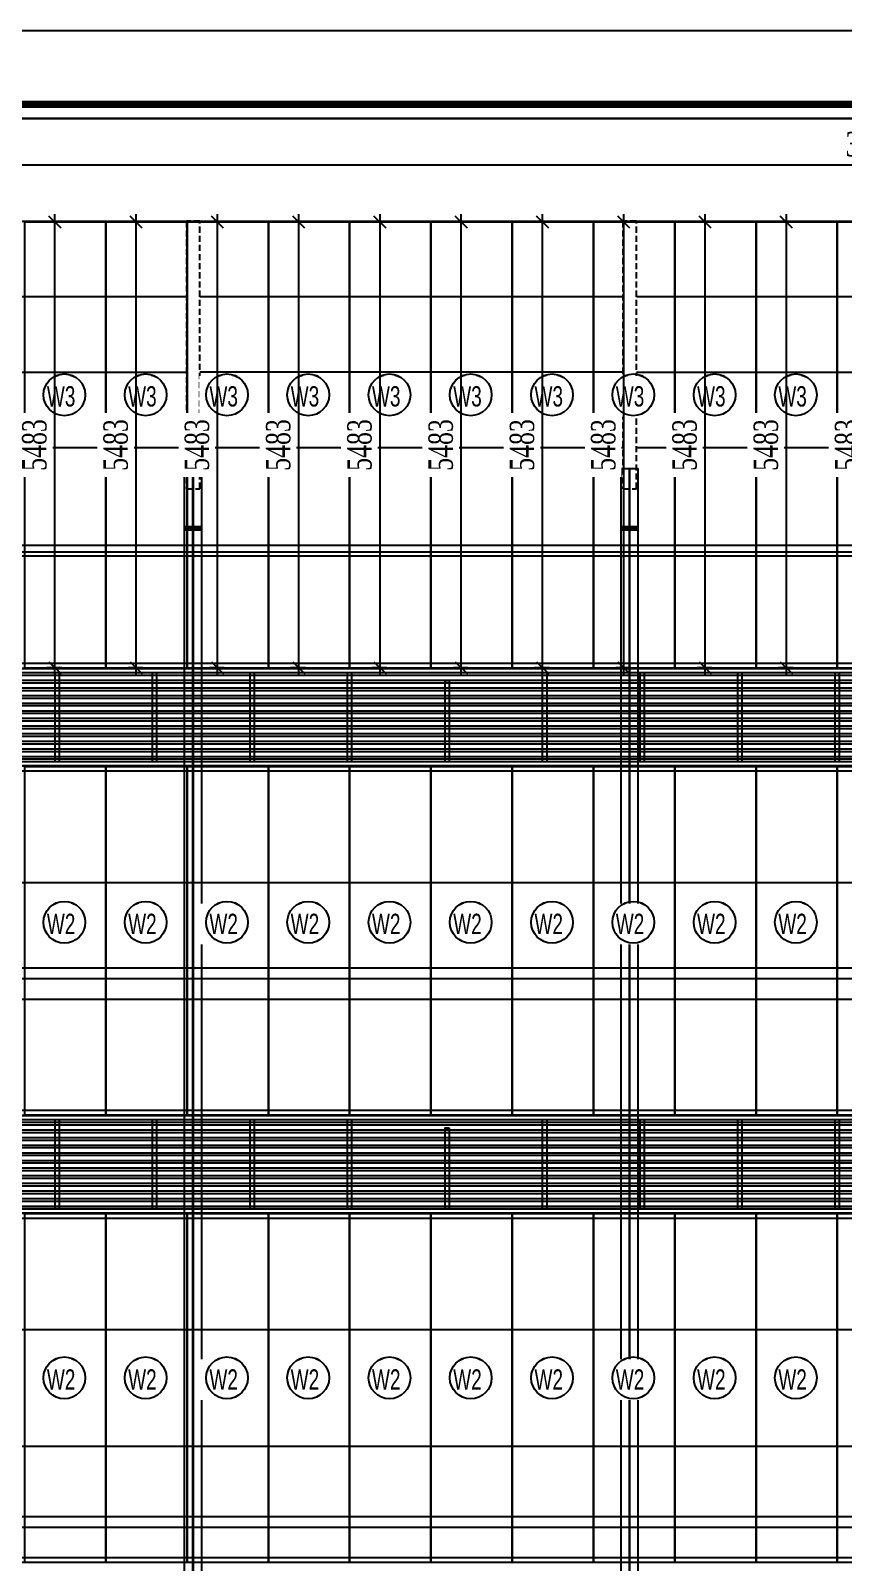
# Model space of a CAD drawing. Header units: inches. Extents: x 315041 to 662841, y -45540 to -35018.
# Drawn here: x 330400.7 to 330500.7, y -38465.1 to -38276.7 of the extents above; entities that cross this region are included whole.
import ezdxf

# ---------------------------------------------------------------- set-up
doc = ezdxf.new("R2010")
doc.units = ezdxf.units.IN
doc.header["$MEASUREMENT"] = 0
doc.linetypes.add('HIDDEN', pattern=[0.375, 0.25, -0.125])
for name, color, linetype in [('2', 2, 'Continuous'), ('4', 4, 'Continuous'), ('5', 5, 'Continuous'), ('7', 7, 'Continuous'), ('8', 8, 'Continuous'), ('BAO KHUNG', 31, 'Continuous')]:
    doc.layers.add(name, color=color, linetype=linetype)
doc.styles.add('ST1', font='times.ttf', dxfattribs={"width": 0.7})
doc.styles.add('ST1H', font='vnshxh.shx', dxfattribs={"width": 0.7})
doc.dimstyles.new('100', dxfattribs={"dimtxt": 3, "dimasz": 1.5, "dimexe": 1, "dimexo": 0, "dimgap": 1, "dimtad": 1, "dimdec": 0, "dimlfac": 100, "dimzin": 0, "dimdsep": 46, "dimtxsty": 'ST1', "dimblk": 'OBLIQUE', "dimcen": 1, "dimdle": 1, "dimclrd": 8, "dimclre": 8, "dimclrt": 3, "dimadec": 0, "dimazin": 0, "dimtfac": 1, "dimtdec": 0, "dimtix": 1, "dimtmove": 1, "dimatfit": 3, "dimfxl": 0, "dimtfill": 1, "dimtolj": 1, "dimtzin": 0, "dimlwd": -1, "dimlwe": -1, "dimarcsym": 1})

# ---------------------------------------------------------------- blocks, each defined once
blk = doc.blocks.new('222')
at = {"true_color": 0xc0a22a}
h = blk.add_hatch(dxfattribs=at)
h.set_pattern_fill('ANSI32', color=42, scale=2.5, angle=135, style=0)
h.set_pattern_definition([(180, (7508.5587, -1372.56325), (-2e-16, -0.9375), []), (180, (7508.2462, -1372.25075), (-2e-16, -0.9375), [])])
h.paths.add_polyline_path([(332093.67, -38714.4), (332461.07, -38714.4), (332461.07, -38725.4), (332093.67, -38725.4)])
at = {"color": 42, "true_color": 0xc0a22a}
for points in [[(332093.17, -38713.9), (332461.57, -38713.9), (332461.57, -38725.9), (332093.17, -38725.9)], [(332093.67, -38714.4), (332461.07, -38714.4), (332461.07, -38725.4), (332093.67, -38725.4)], [(332177.41, -38714.4), (332177.41, -38725.4), (332176.91, -38725.4), (332176.91, -38714.4)], [(332189.41, -38714.4), (332189.41, -38725.4), (332188.91, -38725.4), (332188.91, -38714.4)], [(332201.41, -38714.4), (332201.41, -38725.4), (332200.91, -38725.4), (332200.91, -38714.4)], [(332213.41, -38714.4), (332213.41, -38725.4), (332212.91, -38725.4), (332212.91, -38714.4)], [(332237.41, -38714.4), (332237.41, -38725.4), (332236.91, -38725.4), (332236.91, -38714.4)], [(332249.41, -38714.4), (332249.41, -38725.4), (332248.91, -38725.4), (332248.91, -38714.4)], [(332261.41, -38714.4), (332261.41, -38725.4), (332260.91, -38725.4), (332260.91, -38714.4)], [(332273.41, -38714.4), (332273.41, -38725.4), (332272.91, -38725.4), (332272.91, -38714.4)], [(332225.41, -38715.4), (332225.41, -38725.4), (332224.91, -38725.4), (332224.91, -38715.4)]]:
    blk.add_lwpolyline(points, close=True, dxfattribs=at)
blk = doc.blocks.new('223')
at = {"color": 9}
for points in [[(332093.165, -38738.343), (332461.566, -38738.343), (332461.566, -38999.343), (332093.165, -38999.343)], [(332093.165, -38793.342), (332461.566, -38793.342), (332461.566, -38805.342), (332093.165, -38805.342)]]:
    blk.add_lwpolyline(points, close=True, dxfattribs=at)
at = {"layer": '2', "color": 9}
for p, q in [((332093.165, -38779.009), (332461.466, -38779.009)), ((332093.165, -38819.676), (332461.466, -38819.676)), ((332093.165, -38834.009), (332461.466, -38834.009)), ((332093.165, -38874.676), (332461.466, -38874.676)), ((332093.165, -38889.009), (332461.466, -38889.009))]:
    blk.add_line(p, q, dxfattribs=at)
at = {"layer": '2', "color": 9, "linetype": 'HIDDEN', "ltscale": 3}
for points in [[(332193.09, -38771.24), (332194.74, -38771.24), (332194.74, -38738.343), (332193.09, -38738.343)], [(332246.791, -38771.24), (332248.441, -38771.24), (332248.441, -38738.343), (332246.791, -38738.343)]]:
    blk.add_lwpolyline(points, close=True, dxfattribs=at)
at = {"layer": '2', "color": 9}
for points in [[(332093.165, -38793.342), (332461.466, -38793.342)], [(332461.466, -38805.342), (332093.165, -38805.342)], [(332093.165, -38848.342), (332461.466, -38848.342)], [(332461.466, -38860.342), (332093.165, -38860.342)]]:
    blk.add_lwpolyline(points, dxfattribs=at)
at = {"layer": '4', "color": 9}
for points in [[(332093.165, -38792.692), (332461.466, -38792.692)], [(332461.466, -38793.342), (332093.165, -38793.342)], [(332093.165, -38805.342), (332461.466, -38805.342)], [(332461.466, -38805.992), (332093.165, -38805.992)], [(332093.165, -38847.692), (332461.466, -38847.692)], [(332461.466, -38848.342), (332093.165, -38848.342)], [(332093.165, -38860.342), (332461.466, -38860.342)], [(332461.466, -38860.992), (332093.165, -38860.992)]]:
    blk.add_lwpolyline(points, dxfattribs=at)
blk.add_lwpolyline([(332461.466, -38902.692), (332461.466, -38903.342), (332093.165, -38903.342), (332093.165, -38902.692)], close=True, dxfattribs=at)
at = {"layer": '5', "color": 9}
for p, q in [((332098.141, -38738.343), (332458.141, -38738.343)), ((332147.44, -38747.611), (332193.09, -38747.611)), ((332194.74, -38747.611), (332246.791, -38747.611)), ((332248.441, -38747.611), (332298.791, -38747.611)), ((332147.44, -38756.88), (332193.09, -38756.88)), ((332246.791, -38756.88), (332194.74, -38756.88)), ((332248.441, -38756.88), (332298.791, -38756.88)), ((332147.44, -38766.148), (332193.09, -38766.148)), ((332194.74, -38766.148), (332246.791, -38766.148)), ((332248.441, -38766.148), (332298.791, -38766.148))]:
    blk.add_line(p, q, dxfattribs=at)
at = {"layer": '8', "color": 9}
for p, q in [((332192.855, -39031.453), (332192.855, -38768.74)), ((332192.855, -38768.74), (332194.975, -38768.74)), ((332193.885, -38775.889), (332193.885, -38768.74)), ((332193.945, -38775.889), (332193.945, -38768.74)), ((332194.975, -39031.453), (332194.975, -38768.74)), ((332246.556, -39031.453), (332246.556, -38768.74)), ((332246.556, -38768.74), (332248.676, -38768.74)), ((332247.585, -38775.889), (332247.585, -38768.74)), ((332247.645, -38775.889), (332247.645, -38768.74)), ((332248.676, -39031.453), (332248.676, -38768.74)), ((332192.855, -38775.889), (332194.975, -38775.889)), ((332192.855, -38776.089), (332194.975, -38776.089)), ((332192.855, -38776.289), (332194.975, -38776.289)), ((332193.885, -39031.453), (332193.885, -38776.289)), ((332193.945, -39031.453), (332193.945, -38776.289)), ((332246.556, -38775.889), (332248.676, -38775.889)), ((332246.556, -38776.089), (332248.676, -38776.089)), ((332246.556, -38776.289), (332248.676, -38776.289)), ((332247.585, -39031.453), (332247.585, -38776.289)), ((332247.645, -39031.453), (332247.645, -38776.289))]:
    blk.add_line(p, q, dxfattribs=at)
for points in [[(332146.645, -38779.474), (332403.585, -38779.474), (332403.585, -38778.204), (332146.645, -38778.204)], [(332146.645, -38831.478), (332403.585, -38831.478), (332403.585, -38830.208), (332146.645, -38830.208)], [(332146.645, -38898.978), (332403.585, -38898.978), (332403.585, -38897.708), (332146.645, -38897.708)]]:
    blk.add_lwpolyline(points, close=True, dxfattribs=at)
at = {"color": 9}
for p in [(0, -79.442), (0, -134.442)]:
    blk.add_blockref('222', p, dxfattribs=at)
blk = doc.blocks.new('A$C75D82031')
at = {"layer": '2', "color": 157, "linetype": 'Continuous'}
blk.add_lwpolyline([(0, 420), (594, 420), (594, 0), (0, 0)], close=True, dxfattribs=at)
at = {"layer": '7', "color": 147, "linetype": 'Continuous'}
blk.add_lwpolyline([(12.33, 57.61), (581.67, 57.61), (581.67, 409.19), (12.33, 409.19)], close=True, dxfattribs=at)
at = {"layer": 'BAO KHUNG', "color": 167, "linetype": 'Continuous', "const_width": 0.871}
blk.add_lwpolyline([(10.59, 9.07), (583.41, 9.07), (583.41, 410.93), (10.59, 410.93)], close=True, dxfattribs=at)
blk = doc.blocks.new('_Oblique')
at = {"color": 0, "linetype": 'ByBlock', "lineweight": -2}
blk.add_line((-0.5, -0.5), (0.5, 0.5), dxfattribs=at)
blk = doc.blocks.new('*D994')
at = {"color": 8, "linetype": 'Continuous', "transparency": 16777216}
for p, q in [((330409.99, -38300.28), (330402.73, -38300.28)), ((330403.73, -38356.1), (330403.73, -38299.28)), ((330404.57, -38355.1), (330402.73, -38355.1))]:
    blk.add_line(p, q, dxfattribs=at)
at = {"layer": 'Defpoints', "color": 0, "transparency": 16777216}
for p in [(330403.73, -38300.28), (330409.99, -38300.28), (330404.57, -38355.1)]:
    blk.add_point(p, dxfattribs=at)
at = {"color": 8, "transparency": 16777216, "xscale": 1.5, "yscale": 1.5, "zscale": 1.5}
for p, rotation in [((330403.73, -38300.28), 90), ((330403.73, -38355.1), 270)]:
    blk.add_blockref('_Oblique', p, dxfattribs=dict(at, rotation=rotation))
at = {"color": 5, "transparency": 16777216, "insert": (330401.21, -38327.69), "char_height": 3, "attachment_point": 5, "rotation": 90, "style": 'ST1', "bg_fill": 3, "box_fill_scale": 1.25, "bg_fill_color": 256, "bg_fill_true_color": 13158600, "bg_fill_transparency": 11616400}
blk.add_mtext('\\A1;5483', dxfattribs=at)
blk = doc.blocks.new('*D995')
at = {"color": 8, "linetype": 'Continuous', "transparency": 16777216}
for p, q in [((330419.99, -38300.28), (330412.73, -38300.28)), ((330413.73, -38356.1), (330413.73, -38299.28)), ((330414.57, -38355.1), (330412.73, -38355.1))]:
    blk.add_line(p, q, dxfattribs=at)
at = {"layer": 'Defpoints', "color": 0, "transparency": 16777216}
for p in [(330413.73, -38300.28), (330419.99, -38300.28), (330414.57, -38355.1)]:
    blk.add_point(p, dxfattribs=at)
at = {"color": 8, "transparency": 16777216, "xscale": 1.5, "yscale": 1.5, "zscale": 1.5}
for p, rotation in [((330413.73, -38300.28), 90), ((330413.73, -38355.1), 270)]:
    blk.add_blockref('_Oblique', p, dxfattribs=dict(at, rotation=rotation))
at = {"color": 5, "transparency": 16777216, "insert": (330411.21, -38327.69), "char_height": 3, "attachment_point": 5, "rotation": 90, "style": 'ST1', "bg_fill": 3, "box_fill_scale": 1.25, "bg_fill_color": 256, "bg_fill_true_color": 13158600, "bg_fill_transparency": 11616400}
blk.add_mtext('\\A1;5483', dxfattribs=at)
blk = doc.blocks.new('*D996')
at = {"color": 8, "linetype": 'Continuous', "transparency": 16777216}
for p, q in [((330429.99, -38300.28), (330422.73, -38300.28)), ((330423.73, -38356.1), (330423.73, -38299.28)), ((330424.57, -38355.1), (330422.73, -38355.1))]:
    blk.add_line(p, q, dxfattribs=at)
at = {"layer": 'Defpoints', "color": 0, "transparency": 16777216}
for p in [(330423.73, -38300.28), (330429.99, -38300.28), (330424.57, -38355.1)]:
    blk.add_point(p, dxfattribs=at)
at = {"color": 8, "transparency": 16777216, "xscale": 1.5, "yscale": 1.5, "zscale": 1.5}
for p, rotation in [((330423.73, -38300.28), 90), ((330423.73, -38355.1), 270)]:
    blk.add_blockref('_Oblique', p, dxfattribs=dict(at, rotation=rotation))
at = {"color": 5, "transparency": 16777216, "insert": (330421.21, -38327.69), "char_height": 3, "attachment_point": 5, "rotation": 90, "style": 'ST1', "bg_fill": 3, "box_fill_scale": 1.25, "bg_fill_color": 256, "bg_fill_true_color": 13158600, "bg_fill_transparency": 11616400}
blk.add_mtext('\\A1;5483', dxfattribs=at)
blk = doc.blocks.new('*D997')
at = {"color": 8, "linetype": 'Continuous', "transparency": 16777216}
for p, q in [((330439.99, -38300.28), (330432.73, -38300.28)), ((330433.73, -38356.1), (330433.73, -38299.28)), ((330434.57, -38355.1), (330432.73, -38355.1))]:
    blk.add_line(p, q, dxfattribs=at)
at = {"layer": 'Defpoints', "color": 0, "transparency": 16777216}
for p in [(330433.73, -38300.28), (330439.99, -38300.28), (330434.57, -38355.1)]:
    blk.add_point(p, dxfattribs=at)
at = {"color": 8, "transparency": 16777216, "xscale": 1.5, "yscale": 1.5, "zscale": 1.5}
for p, rotation in [((330433.73, -38300.28), 90), ((330433.73, -38355.1), 270)]:
    blk.add_blockref('_Oblique', p, dxfattribs=dict(at, rotation=rotation))
at = {"color": 5, "transparency": 16777216, "insert": (330431.21, -38327.69), "char_height": 3, "attachment_point": 5, "rotation": 90, "style": 'ST1', "bg_fill": 3, "box_fill_scale": 1.25, "bg_fill_color": 256, "bg_fill_true_color": 13158600, "bg_fill_transparency": 11616400}
blk.add_mtext('\\A1;5483', dxfattribs=at)
blk = doc.blocks.new('*D998')
at = {"color": 8, "linetype": 'Continuous', "transparency": 16777216}
for p, q in [((330449.99, -38300.28), (330442.73, -38300.28)), ((330443.73, -38356.1), (330443.73, -38299.28)), ((330444.57, -38355.1), (330442.73, -38355.1))]:
    blk.add_line(p, q, dxfattribs=at)
at = {"layer": 'Defpoints', "color": 0, "transparency": 16777216}
for p in [(330443.73, -38300.28), (330449.99, -38300.28), (330444.57, -38355.1)]:
    blk.add_point(p, dxfattribs=at)
at = {"color": 8, "transparency": 16777216, "xscale": 1.5, "yscale": 1.5, "zscale": 1.5}
for p, rotation in [((330443.73, -38300.28), 90), ((330443.73, -38355.1), 270)]:
    blk.add_blockref('_Oblique', p, dxfattribs=dict(at, rotation=rotation))
at = {"color": 5, "transparency": 16777216, "insert": (330441.21, -38327.69), "char_height": 3, "attachment_point": 5, "rotation": 90, "style": 'ST1', "bg_fill": 3, "box_fill_scale": 1.25, "bg_fill_color": 256, "bg_fill_true_color": 13158600, "bg_fill_transparency": 11616400}
blk.add_mtext('\\A1;5483', dxfattribs=at)
blk = doc.blocks.new('*D999')
at = {"color": 8, "linetype": 'Continuous', "transparency": 16777216}
for p, q in [((330459.99, -38300.28), (330452.73, -38300.28)), ((330453.73, -38356.1), (330453.73, -38299.28)), ((330454.57, -38355.1), (330452.73, -38355.1))]:
    blk.add_line(p, q, dxfattribs=at)
at = {"layer": 'Defpoints', "color": 0, "transparency": 16777216}
for p in [(330453.73, -38300.28), (330459.99, -38300.28), (330454.57, -38355.1)]:
    blk.add_point(p, dxfattribs=at)
at = {"color": 8, "transparency": 16777216, "xscale": 1.5, "yscale": 1.5, "zscale": 1.5}
for p, rotation in [((330453.73, -38300.28), 90), ((330453.73, -38355.1), 270)]:
    blk.add_blockref('_Oblique', p, dxfattribs=dict(at, rotation=rotation))
at = {"color": 5, "transparency": 16777216, "insert": (330451.21, -38327.69), "char_height": 3, "attachment_point": 5, "rotation": 90, "style": 'ST1', "bg_fill": 3, "box_fill_scale": 1.25, "bg_fill_color": 256, "bg_fill_true_color": 13158600, "bg_fill_transparency": 11616400}
blk.add_mtext('\\A1;5483', dxfattribs=at)
blk = doc.blocks.new('*D1000')
at = {"color": 8, "linetype": 'Continuous', "transparency": 16777216}
for p, q in [((330469.99, -38300.28), (330462.73, -38300.28)), ((330463.73, -38356.1), (330463.73, -38299.28)), ((330464.57, -38355.1), (330462.73, -38355.1))]:
    blk.add_line(p, q, dxfattribs=at)
at = {"layer": 'Defpoints', "color": 0, "transparency": 16777216}
for p in [(330463.73, -38300.28), (330469.99, -38300.28), (330464.57, -38355.1)]:
    blk.add_point(p, dxfattribs=at)
at = {"color": 8, "transparency": 16777216, "xscale": 1.5, "yscale": 1.5, "zscale": 1.5}
for p, rotation in [((330463.73, -38300.28), 90), ((330463.73, -38355.1), 270)]:
    blk.add_blockref('_Oblique', p, dxfattribs=dict(at, rotation=rotation))
at = {"color": 5, "transparency": 16777216, "insert": (330461.21, -38327.69), "char_height": 3, "attachment_point": 5, "rotation": 90, "style": 'ST1', "bg_fill": 3, "box_fill_scale": 1.25, "bg_fill_color": 256, "bg_fill_true_color": 13158600, "bg_fill_transparency": 11616400}
blk.add_mtext('\\A1;5483', dxfattribs=at)
blk = doc.blocks.new('*D1001')
at = {"color": 8, "linetype": 'Continuous', "transparency": 16777216}
for p, q in [((330479.99, -38300.28), (330472.73, -38300.28)), ((330473.73, -38356.1), (330473.73, -38299.28)), ((330474.57, -38355.1), (330472.73, -38355.1))]:
    blk.add_line(p, q, dxfattribs=at)
at = {"layer": 'Defpoints', "color": 0, "transparency": 16777216}
for p in [(330473.73, -38300.28), (330479.99, -38300.28), (330474.57, -38355.1)]:
    blk.add_point(p, dxfattribs=at)
at = {"color": 8, "transparency": 16777216, "xscale": 1.5, "yscale": 1.5, "zscale": 1.5}
for p, rotation in [((330473.73, -38300.28), 90), ((330473.73, -38355.1), 270)]:
    blk.add_blockref('_Oblique', p, dxfattribs=dict(at, rotation=rotation))
at = {"color": 5, "transparency": 16777216, "insert": (330471.21, -38327.69), "char_height": 3, "attachment_point": 5, "rotation": 90, "style": 'ST1', "bg_fill": 3, "box_fill_scale": 1.25, "bg_fill_color": 256, "bg_fill_true_color": 13158600, "bg_fill_transparency": 11616400}
blk.add_mtext('\\A1;5483', dxfattribs=at)
blk = doc.blocks.new('*D1002')
at = {"color": 8, "linetype": 'Continuous', "transparency": 16777216}
for p, q in [((330489.99, -38300.28), (330482.73, -38300.28)), ((330483.73, -38356.1), (330483.73, -38299.28)), ((330484.57, -38355.1), (330482.73, -38355.1))]:
    blk.add_line(p, q, dxfattribs=at)
at = {"layer": 'Defpoints', "color": 0, "transparency": 16777216}
for p in [(330483.73, -38300.28), (330489.99, -38300.28), (330484.57, -38355.1)]:
    blk.add_point(p, dxfattribs=at)
at = {"color": 8, "transparency": 16777216, "xscale": 1.5, "yscale": 1.5, "zscale": 1.5}
for p, rotation in [((330483.73, -38300.28), 90), ((330483.73, -38355.1), 270)]:
    blk.add_blockref('_Oblique', p, dxfattribs=dict(at, rotation=rotation))
at = {"color": 5, "transparency": 16777216, "insert": (330481.21, -38327.69), "char_height": 3, "attachment_point": 5, "rotation": 90, "style": 'ST1', "bg_fill": 3, "box_fill_scale": 1.25, "bg_fill_color": 256, "bg_fill_true_color": 13158600, "bg_fill_transparency": 4390977}
blk.add_mtext('\\A1;5483', dxfattribs=at)
blk = doc.blocks.new('*D1003')
at = {"color": 8, "linetype": 'Continuous', "transparency": 16777216}
for p, q in [((330499.99, -38300.28), (330492.73, -38300.28)), ((330493.73, -38356.1), (330493.73, -38299.28)), ((330494.57, -38355.1), (330492.73, -38355.1))]:
    blk.add_line(p, q, dxfattribs=at)
at = {"layer": 'Defpoints', "color": 0, "transparency": 16777216}
for p in [(330493.73, -38300.28), (330499.99, -38300.28), (330494.57, -38355.1)]:
    blk.add_point(p, dxfattribs=at)
at = {"color": 8, "transparency": 16777216, "xscale": 1.5, "yscale": 1.5, "zscale": 1.5}
for p, rotation in [((330493.73, -38300.28), 90), ((330493.73, -38355.1), 270)]:
    blk.add_blockref('_Oblique', p, dxfattribs=dict(at, rotation=rotation))
at = {"color": 5, "transparency": 16777216, "insert": (330491.21, -38327.69), "char_height": 3, "attachment_point": 5, "rotation": 90, "style": 'ST1', "bg_fill": 3, "box_fill_scale": 1.25, "bg_fill_color": 256, "bg_fill_true_color": 13158600, "bg_fill_transparency": 1019152}
blk.add_mtext('\\A1;5483', dxfattribs=at)
blk = doc.blocks.new('*D1004')
at = {"color": 8, "linetype": 'Continuous', "transparency": 16777216}
for p, q in [((330509.99, -38300.28), (330502.73, -38300.28)), ((330503.73, -38356.1), (330503.73, -38299.28)), ((330504.57, -38355.1), (330502.73, -38355.1))]:
    blk.add_line(p, q, dxfattribs=at)
at = {"layer": 'Defpoints', "color": 0, "transparency": 16777216}
for p in [(330503.73, -38300.28), (330509.99, -38300.28), (330504.57, -38355.1)]:
    blk.add_point(p, dxfattribs=at)
at = {"color": 8, "transparency": 16777216, "xscale": 1.5, "yscale": 1.5, "zscale": 1.5}
for p, rotation in [((330503.73, -38300.28), 90), ((330503.73, -38355.1), 270)]:
    blk.add_blockref('_Oblique', p, dxfattribs=dict(at, rotation=rotation))
at = {"color": 5, "transparency": 16777216, "insert": (330501.21, -38327.69), "char_height": 3, "attachment_point": 5, "rotation": 90, "style": 'ST1', "bg_fill": 3, "box_fill_scale": 1.25, "bg_fill_color": 256, "bg_fill_true_color": 13158600, "bg_fill_transparency": 11616916}
blk.add_mtext('\\A1;5483', dxfattribs=at)
blk = doc.blocks.new('*D1023')
at = {"color": 8, "linetype": 'Continuous', "transparency": 16777216}
for p, q in [((330319.99, -38300.28), (330319.99, -38292.23)), ((330689.99, -38300.28), (330689.99, -38292.23)), ((330318.99, -38293.23), (330690.99, -38293.23))]:
    blk.add_line(p, q, dxfattribs=at)
at = {"layer": 'Defpoints', "color": 0, "transparency": 16777216}
for p in [(330689.99, -38293.23), (330319.99, -38300.28), (330689.99, -38300.28)]:
    blk.add_point(p, dxfattribs=at)
at = {"color": 8, "transparency": 16777216, "xscale": 1.5, "yscale": 1.5, "zscale": 1.5, "rotation": 180}
blk.add_blockref('_Oblique', (330319.99, -38293.23), dxfattribs=at)
at = {"color": 8, "transparency": 16777216, "xscale": 1.5, "yscale": 1.5, "zscale": 1.5}
blk.add_blockref('_Oblique', (330689.99, -38293.23), dxfattribs=at)
at = {"color": 3, "transparency": 16777216, "insert": (330504.99, -38290.7), "char_height": 3, "attachment_point": 5, "style": 'ST1', "bg_fill": 3, "box_fill_scale": 1.25, "bg_fill_color": 256, "bg_fill_true_color": 13158600, "bg_fill_transparency": 12231512}
blk.add_mtext('\\A1;37000', dxfattribs=at)

msp = doc.modelspace()

# ---------------------------------------------------------------- block references
at = {"color": 8}
msp.add_blockref('223', (-1773.174, 438.1673), dxfattribs=at)

# ---------------------------------------------------------------- next in the draw order: linework, layer by layer
msp.add_lwpolyline([(330215.7733, -38287.5287), (330785.1113, -38287.5287), (330785.1113, -38639.1085), (330215.7733, -38639.1085)], close=True, dxfattribs=at)
at = {"color": 5}
for points in [[(330399.9912, -38355.1049), (330409.9912, -38355.1049), (330409.9912, -38300.2758), (330399.9912, -38300.2758)], [(330409.9912, -38355.1049), (330419.9912, -38355.1049), (330419.9912, -38300.2758), (330409.9912, -38300.2758)], [(330419.9912, -38355.1049), (330429.9912, -38355.1049), (330429.9912, -38300.2758), (330419.9912, -38300.2758)], [(330429.9912, -38355.1049), (330439.9912, -38355.1049), (330439.9912, -38300.2758), (330429.9912, -38300.2758)], [(330439.9912, -38355.1049), (330449.9912, -38355.1049), (330449.9912, -38300.2758), (330439.9912, -38300.2758)], [(330449.9912, -38355.1049), (330459.9912, -38355.1049), (330459.9912, -38300.2758), (330449.9912, -38300.2758)], [(330459.9912, -38355.1049), (330469.9912, -38355.1049), (330469.9912, -38300.2758), (330459.9912, -38300.2758)], [(330469.9912, -38355.1049), (330479.9912, -38355.1049), (330479.9912, -38300.2758), (330469.9912, -38300.2758)], [(330479.9912, -38355.1049), (330489.9912, -38355.1049), (330489.9912, -38300.2758), (330479.9912, -38300.2758)], [(330489.9912, -38355.1049), (330499.9912, -38355.1049), (330499.9912, -38300.2758), (330489.9912, -38300.2758)], [(330499.9912, -38355.1049), (330509.9912, -38355.1049), (330509.9912, -38300.2758), (330499.9912, -38300.2758)]]:
    msp.add_lwpolyline(points, close=True, dxfattribs=at)
at = {"color": 4}
for points in [[(330399.9912, -38410.1049), (330409.9912, -38410.1049), (330409.9912, -38367.2749), (330399.9912, -38367.2749)], [(330409.9912, -38410.1049), (330419.9912, -38410.1049), (330419.9912, -38367.2749), (330409.9912, -38367.2749)], [(330419.9912, -38410.1049), (330429.9912, -38410.1049), (330429.9912, -38367.2749), (330419.9912, -38367.2749)], [(330429.9912, -38410.1049), (330439.9912, -38410.1049), (330439.9912, -38367.2749), (330429.9912, -38367.2749)], [(330439.9912, -38410.1049), (330449.9912, -38410.1049), (330449.9912, -38367.2749), (330439.9912, -38367.2749)], [(330449.9912, -38410.1049), (330459.9912, -38410.1049), (330459.9912, -38367.2749), (330449.9912, -38367.2749)], [(330459.9912, -38410.1049), (330469.9912, -38410.1049), (330469.9912, -38367.2749), (330459.9912, -38367.2749)], [(330469.9912, -38410.1049), (330479.9912, -38410.1049), (330479.9912, -38367.2749), (330469.9912, -38367.2749)], [(330479.9912, -38410.1049), (330489.9912, -38410.1049), (330489.9912, -38367.2749), (330479.9912, -38367.2749)], [(330489.9912, -38410.1049), (330499.9912, -38410.1049), (330499.9912, -38367.2749), (330489.9912, -38367.2749)], [(330499.9912, -38410.1049), (330509.9912, -38410.1049), (330509.9912, -38367.2749), (330499.9912, -38367.2749)], [(330399.9912, -38465.1049), (330409.9912, -38465.1049), (330409.9912, -38422.2749), (330399.9912, -38422.2749)], [(330409.9912, -38465.1049), (330419.9912, -38465.1049), (330419.9912, -38422.2749), (330409.9912, -38422.2749)], [(330419.9912, -38465.1049), (330429.9912, -38465.1049), (330429.9912, -38422.2749), (330419.9912, -38422.2749)], [(330429.9912, -38465.1049), (330439.9912, -38465.1049), (330439.9912, -38422.2749), (330429.9912, -38422.2749)], [(330439.9912, -38465.1049), (330449.9912, -38465.1049), (330449.9912, -38422.2749), (330439.9912, -38422.2749)], [(330449.9912, -38465.1049), (330459.9912, -38465.1049), (330459.9912, -38422.2749), (330449.9912, -38422.2749)], [(330459.9912, -38465.1049), (330469.9912, -38465.1049), (330469.9912, -38422.2749), (330459.9912, -38422.2749)], [(330469.9912, -38465.1049), (330479.9912, -38465.1049), (330479.9912, -38422.2749), (330469.9912, -38422.2749)], [(330479.9912, -38465.1049), (330489.9912, -38465.1049), (330489.9912, -38422.2749), (330479.9912, -38422.2749)], [(330489.9912, -38465.1049), (330499.9912, -38465.1049), (330499.9912, -38422.2749), (330489.9912, -38422.2749)], [(330499.9912, -38465.1049), (330509.9912, -38465.1049), (330509.9912, -38422.2749), (330499.9912, -38422.2749)]]:
    msp.add_lwpolyline(points, close=True, dxfattribs=at)

# ---------------------------------------------------------------- next in the draw order: block references
at = {"color": 1}
msp.add_blockref('A$C75D82031', (330203.4423, -38696.7186), dxfattribs=at)

# ---------------------------------------------------------------- next in the draw order: texts
at = {"color": 5, "char_height": 2.5, "attachment_point": 6, "style": 'ST1H', "bg_fill": 2}
for insert in [(330406.2431, -38321.7228), (330416.2431, -38321.7228), (330426.2431, -38321.7228), (330436.2431, -38321.7228), (330446.2431, -38321.7228), (330456.2431, -38321.7228), (330466.2431, -38321.7228), (330476.2431, -38321.7228), (330486.2431, -38321.7228), (330496.2431, -38321.7228)]:
    msp.add_mtext('\\A1;W3', dxfattribs=dict(at, insert=insert))
at = {"color": 4, "char_height": 2.5, "attachment_point": 6, "style": 'ST1H', "bg_fill": 2}
for insert in [(330406.2431, -38386.601), (330416.2431, -38386.601), (330426.2431, -38386.601), (330436.2431, -38386.601), (330446.2431, -38386.601), (330456.2431, -38386.601), (330466.2431, -38386.601), (330476.2431, -38386.601), (330486.2431, -38386.601), (330496.2431, -38386.601), (330406.2431, -38442.6481), (330416.2431, -38442.6481), (330426.2431, -38442.6481), (330436.2431, -38442.6481), (330446.2431, -38442.6481), (330456.2431, -38442.6481), (330466.2431, -38442.6481), (330476.2431, -38442.6481), (330486.2431, -38442.6481), (330496.2431, -38442.6481)]:
    msp.add_mtext('\\A1;W2', dxfattribs=dict(at, insert=insert))

# ---------------------------------------------------------------- next in the draw order: linework, layer by layer
at = {"color": 5}
for centre in [(330404.8895, -38321.5188), (330414.8895, -38321.5188), (330424.8895, -38321.5188), (330434.8895, -38321.5188), (330444.8895, -38321.5188), (330454.8895, -38321.5188), (330464.8895, -38321.5188), (330474.8895, -38321.5188), (330484.8895, -38321.5188), (330494.8895, -38321.5188)]:
    msp.add_circle(centre, 2.571, dxfattribs=at)
at = {"color": 4}
for centre in [(330404.8895, -38386.3969), (330414.8895, -38386.3969), (330424.8895, -38386.3969), (330434.8895, -38386.3969), (330444.8895, -38386.3969), (330454.8895, -38386.3969), (330464.8895, -38386.3969), (330474.8895, -38386.3969), (330484.8895, -38386.3969), (330494.8895, -38386.3969), (330404.8895, -38442.444), (330414.8895, -38442.444), (330424.8895, -38442.444), (330434.8895, -38442.444), (330444.8895, -38442.444), (330454.8895, -38442.444), (330464.8895, -38442.444), (330474.8895, -38442.444), (330484.8895, -38442.444), (330494.8895, -38442.444)]:
    msp.add_circle(centre, 2.571, dxfattribs=at)

# ---------------------------------------------------------------- next in the draw order: dimensions: what is measured, and where the dimension line sits
at = {"color": 6}
dim = msp.add_linear_dim(base=(330403.7313, -38300.2758), p1=(330404.5708, -38355.1049), p2=(330409.9912, -38300.2758), angle=90, dimstyle='100', override={"dimclrt": 5}, dxfattribs=at)
dim.commit()
dim.dimension.update_dxf_attribs({"geometry": '*D994', "text_midpoint": (330401.2053, -38327.6904)})

# ---------------------------------------------------------------- next in the draw order: dimensions: what is measured, and where the dimension line sits
dim = msp.add_linear_dim(base=(330413.7313, -38300.2758), p1=(330414.5708, -38355.1049), p2=(330419.9912, -38300.2758), angle=90, dimstyle='100', override={"dimclrt": 5}, dxfattribs=at)
dim.commit()
dim.dimension.update_dxf_attribs({"geometry": '*D995', "text_midpoint": (330411.2053, -38327.6904)})

# ---------------------------------------------------------------- next in the draw order: dimensions: what is measured, and where the dimension line sits
dim = msp.add_linear_dim(base=(330423.7313, -38300.2758), p1=(330424.5708, -38355.1049), p2=(330429.9912, -38300.2758), angle=90, dimstyle='100', override={"dimclrt": 5}, dxfattribs=at)
dim.commit()
dim.dimension.update_dxf_attribs({"geometry": '*D996', "text_midpoint": (330421.2053, -38327.6904)})

# ---------------------------------------------------------------- next in the draw order: dimensions: what is measured, and where the dimension line sits
dim = msp.add_linear_dim(base=(330433.7313, -38300.2758), p1=(330434.5708, -38355.1049), p2=(330439.9912, -38300.2758), angle=90, dimstyle='100', override={"dimclrt": 5}, dxfattribs=at)
dim.commit()
dim.dimension.update_dxf_attribs({"geometry": '*D997', "text_midpoint": (330431.2053, -38327.6904)})

# ---------------------------------------------------------------- next in the draw order: dimensions: what is measured, and where the dimension line sits
dim = msp.add_linear_dim(base=(330443.7313, -38300.2758), p1=(330444.5708, -38355.1049), p2=(330449.9912, -38300.2758), angle=90, dimstyle='100', override={"dimclrt": 5}, dxfattribs=at)
dim.commit()
dim.dimension.update_dxf_attribs({"geometry": '*D998', "text_midpoint": (330441.2053, -38327.6904)})

# ---------------------------------------------------------------- next in the draw order: dimensions: what is measured, and where the dimension line sits
dim = msp.add_linear_dim(base=(330453.7313, -38300.2758), p1=(330454.5708, -38355.1049), p2=(330459.9912, -38300.2758), angle=90, dimstyle='100', override={"dimclrt": 5}, dxfattribs=at)
dim.commit()
dim.dimension.update_dxf_attribs({"geometry": '*D999', "text_midpoint": (330451.2053, -38327.6904)})

# ---------------------------------------------------------------- next in the draw order: dimensions: what is measured, and where the dimension line sits
dim = msp.add_linear_dim(base=(330463.7313, -38300.2758), p1=(330464.5708, -38355.1049), p2=(330469.9912, -38300.2758), angle=90, dimstyle='100', override={"dimclrt": 5}, dxfattribs=at)
dim.commit()
dim.dimension.update_dxf_attribs({"geometry": '*D1000', "text_midpoint": (330461.2053, -38327.6904)})

# ---------------------------------------------------------------- next in the draw order: dimensions: what is measured, and where the dimension line sits
dim = msp.add_linear_dim(base=(330473.7313, -38300.2758), p1=(330474.5708, -38355.1049), p2=(330479.9912, -38300.2758), angle=90, dimstyle='100', override={"dimclrt": 5}, dxfattribs=at)
dim.commit()
dim.dimension.update_dxf_attribs({"geometry": '*D1001', "text_midpoint": (330471.2053, -38327.6904)})

# ---------------------------------------------------------------- next in the draw order: dimensions: what is measured, and where the dimension line sits
dim = msp.add_linear_dim(base=(330483.7313, -38300.2758), p1=(330484.5708, -38355.1049), p2=(330489.9912, -38300.2758), angle=90, dimstyle='100', override={"dimclrt": 5}, dxfattribs=at)
dim.commit()
dim.dimension.update_dxf_attribs({"geometry": '*D1002', "text_midpoint": (330481.2053, -38327.6904)})

# ---------------------------------------------------------------- next in the draw order: dimensions: what is measured, and where the dimension line sits
dim = msp.add_linear_dim(base=(330493.7313, -38300.2758), p1=(330494.5708, -38355.1049), p2=(330499.9912, -38300.2758), angle=90, dimstyle='100', override={"dimclrt": 5}, dxfattribs=at)
dim.commit()
dim.dimension.update_dxf_attribs({"geometry": '*D1003', "text_midpoint": (330491.2053, -38327.6904)})

# ---------------------------------------------------------------- next in the draw order: dimensions: what is measured, and where the dimension line sits
dim = msp.add_linear_dim(base=(330503.7313, -38300.2758), p1=(330504.5708, -38355.1049), p2=(330509.9912, -38300.2758), angle=90, dimstyle='100', override={"dimclrt": 5}, dxfattribs=at)
dim.commit()
dim.dimension.update_dxf_attribs({"geometry": '*D1004', "text_midpoint": (330501.2053, -38327.6904)})

# ---------------------------------------------------------------- next in the draw order: dimensions: what is measured, and where the dimension line sits
dim = msp.add_linear_dim(base=(330689.9912, -38293.2311), p1=(330319.9912, -38300.2758), p2=(330689.9912, -38300.2758), dimstyle='100', dxfattribs=at)
dim.commit()
dim.dimension.update_dxf_attribs({"geometry": '*D1023', "text_midpoint": (330504.9912, -38290.7008)})

doc.saveas('drawing.dxf')
